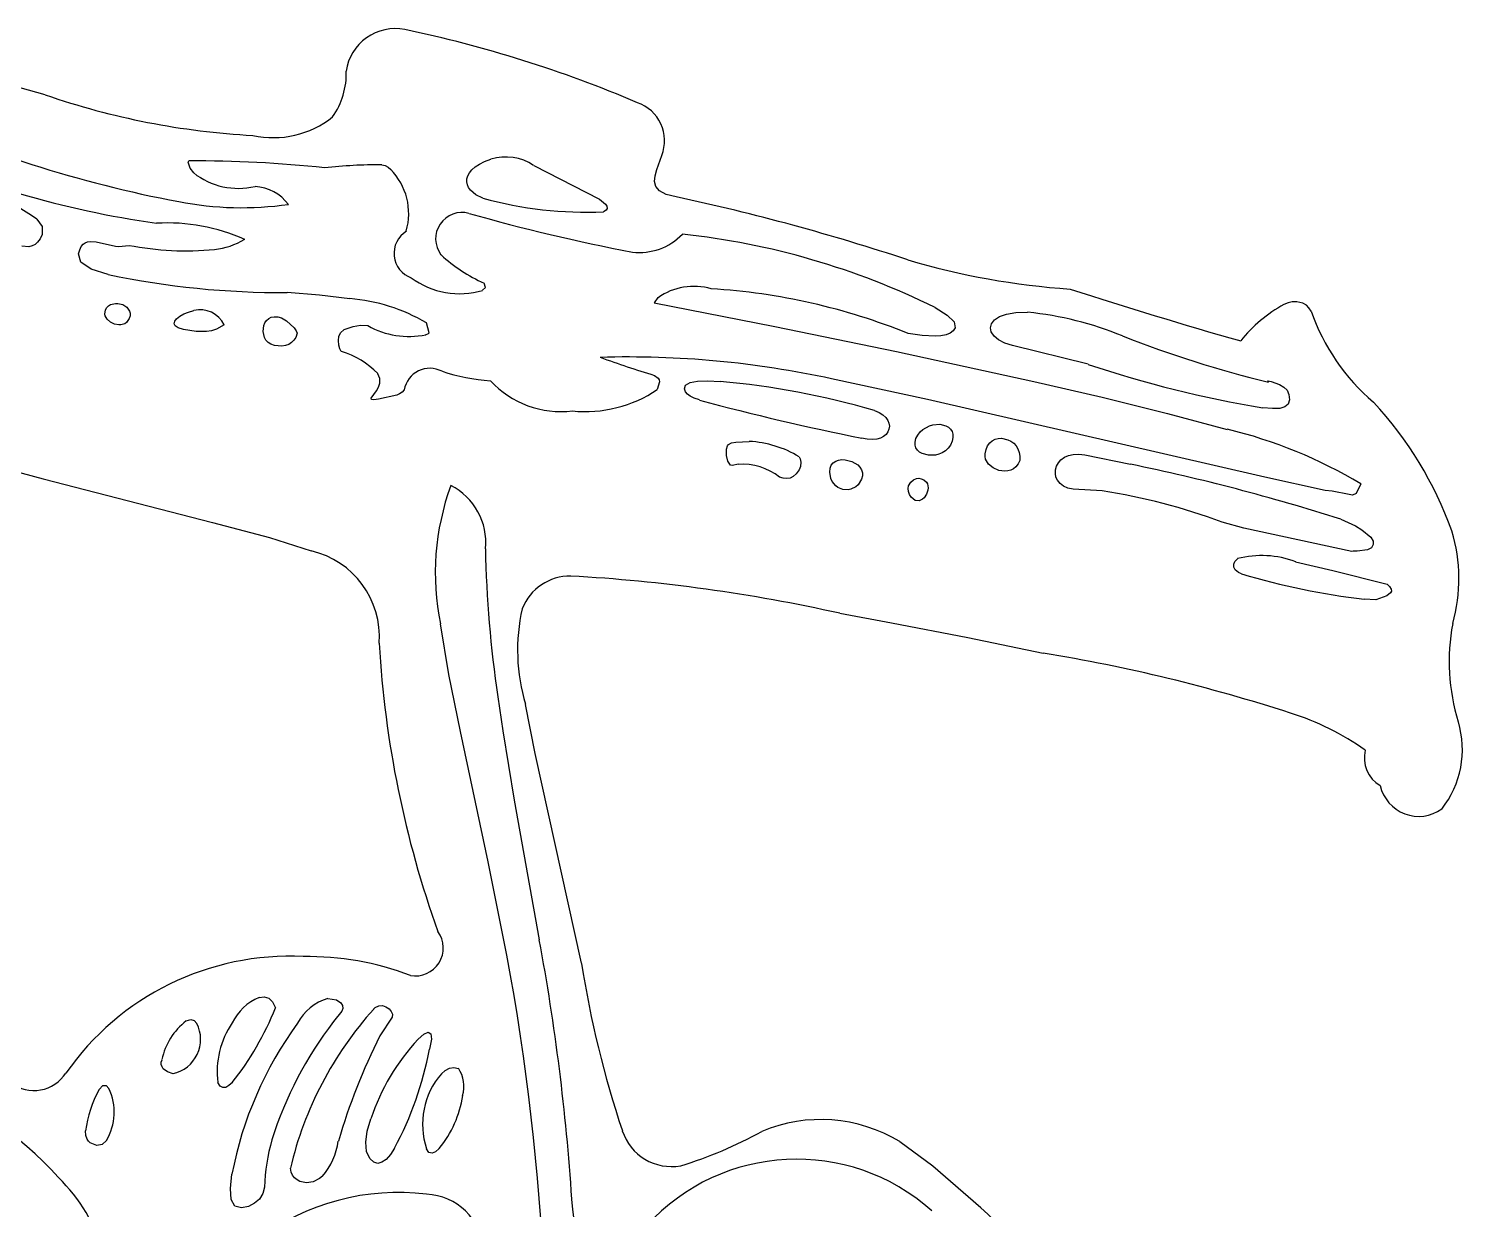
# Model space of a CAD drawing. Extents: x 0.98 to 3.75, y 0.23 to 4.49.
# Drawn here: x 1.986 to 3.196, y 3.386 to 4.382 of the extents above; entities that cross this region are included whole.
import ezdxf

# ---------------------------------------------------------------- set-up
doc = ezdxf.new("R2010")
doc.units = 0
doc.header["$MEASUREMENT"] = 0
doc.layers.add('Arc', color=6, linetype='CONTINUOUS')
doc.layers.add('Line', color=1, linetype='CONTINUOUS')

msp = doc.modelspace()

# ---------------------------------------------------------------- linework, layer by layer
at = {"layer": 'Arc', "color": 0, "true_color": 0x000000}
for centre, radius, start, end in [((2.2953, 4.3404), 0.0418, 78.9672, 171.7593), ((2.0841, 3.3402), 1.0641, 66.9997, 78.1108), ((2.1905, 4.3443), 0.0635, -35.1717, 1.8817), ((2.2092, 4.9327), 0.6415, -109.0547, -93.0404), ((2.304, 5.2512), 1.0329, -114.8843, -100.6799), ((2.4889, 4.2877), 0.0338, -21.7071, 71.0989), ((2.1925, 4.3703), 0.0801, -102.4982, -51.3899), ((2.3885, 4.2311), 0.0428, 56.4143, 106.78), ((2.1272, 3.2673), 1.0033, 83.7854, 90.3463), ((2.2821, 3.8389), 0.4284, 89.745, 96.2046), ((2.2534, 4.2261), 0.0533, -16.0686, 44.322), ((1.9045, 4.0991), 0.1507, 54.198, 86.7073), ((2.1629, 4.3085), 0.0611, -128.1644, -76.7155), ((2.1747, 4.2112), 0.0379, 36.6273, 86.5679), ((2.2096, 5.0324), 0.8226, -106.3655, -98.0926), ((2.4561, 4.5509), 0.3236, -105.566, -87.3386), ((2.1438, 2.4254), 1.856, 71.6457, 77.909), ((2.1658, 4.5082), 0.2771, -101.0665, -81.8424), ((2.3517, 4.2048), 0.0223, 74.7025, -142.7588), ((2.7991, 5.7824), 1.6175, -105.8382, -100.8165), ((2.1032, 4.0587), 0.1595, 65.9401, 93.3943), ((2.1359, 4.2585), 0.063, -83.8469, -59.1058), ((2.3162, 4.1926), 0.0219, 121.6462, -109.485), ((2.5017, 4.2431), 0.0498, -97.12, -43.5848), ((2.4706, 3.579), 0.6333, 63.7146, 83.9088), ((2.119, 4.4518), 0.2571, -100.8576, -84.7271), ((2.4253, 4.2912), 0.1354, -132.4219, -113.9412), ((2.909, 4.8008), 0.6399, -106.4089, -93.9325), ((2.1996, 4.877), 0.7175, -101.7979, -89.6489), ((2.3496, 4.2271), 0.0686, -126.4632, -73.481), ((2.5475, 4.1118), 0.0529, 73.9422, 124.9667), ((2.2452, 4.0046), 0.1502, 59.4067, 85.5349), ((2.5298, 3.6344), 0.5292, 67.9522, 86.496), ((4.2795, 8.5575), 4.6171, -107.8385, -105.9705), ((2.1308, 4.1228), 0.0221, 25.3235, 104.5226), ((2.8005, 3.8569), 0.2874, 67.7156, 84.2528), ((3.1049, 4.0422), 0.1225, 118.9254, 141.4169), ((3.237, 4.2027), 0.1784, -160.7513, -130.4211), ((2.3067, 4.1921), 0.0697, -119.7374, -78.1067), ((3.2616, 5.0202), 0.964, -111.4284, -103.7398), ((2.2293, 4.041), 0.0717, 44.2713, 73.3666), ((2.4921, 3.2986), 0.8065, 77.7165, 91.683), ((2.7687, 4.926), 0.8743, -110.086, -106.9285), ((2.3245, 4.0737), 0.0219, 61.8129, 170.1887), ((2.3898, 4.2646), 0.1802, -107.7624, -94.5125), ((3.1858, 5.0147), 0.9655, -108.4504, -99.422), ((2.4353, 4.1405), 0.0815, -137.03, -83.2209), ((2.5108, 3.4122), 0.6748, 73.728, 84.9962), ((2.4555, 4.1685), 0.1095, -95.5731, -56.1007), ((3.0998, 6.0932), 2.0972, -105.1355, -101.2922), ((2.8898, 3.8519), 0.316, 19.6748, 42.8755), ((2.9067, 3.6602), 0.3945, 58.8962, 76.6738), ((2.5891, 3.9422), 0.0918, 59.0285, 86.8494), ((2.589, 3.9663), 0.0483, 50.416, 94.9895), ((2.5566, 2.2769), 1.7745, 72.3838, 78.3084), ((2.5442, 3.9226), 0.2151, 159.888, -168.5321), ((2.3179, 3.9485), 0.0539, -5.5677, 63.0984), ((2.811, 3.4728), 0.5256, 69.6733, 81.1018), ((3.0544, 3.9177), 0.139, -15.724, 16.9519), ((2.2072, 3.8687), 0.0748, -4.0011, 76.7088), ((3.3332, 3.961), 0.9619, -178.9445, -171.4642), ((3.027, 3.856), 0.0815, 69.4707, 104.5058), ((3.1847, 4.5032), 0.6068, -106.7386, -96.7451), ((2.443, 3.8767), 0.0435, 89.2205, 158.5325), ((2.3631, 2.503), 1.4195, 77.4874, 86.7509), ((2.5567, 3.8577), 0.1581, 167.2368, -163.1773), ((3.3604, 3.8482), 0.1752, 169.5205, -163.04), ((3.1453, 3.9126), 0.8649, -176.7429, -160.2365), ((2.6129, 2.4525), 1.4213, 72.0388, 80.7054), ((2.9848, 3.592), 0.2227, 54.4549, 72.6373), ((3.1148, 3.7738), 0.0815, -38.0448, 16.598), ((3.1407, 3.7668), 0.0272, 166.564, -120.3713), ((3.1595, 3.7508), 0.0334, -167.0396, -54.4998), ((2.3123, 3.6063), 0.0236, -100.2828, 35.9434), ((0.4367, 3.2349), 1.9867, -4.8329, 11.0905), ((0.5812, 3.2714), 1.8673, 3.7762, 10.5502), ((2.2062, 3.369), 0.2303, 87.1362, 145.1425), ((2.2205, 3.3512), 0.2479, 69.3139, 90.6567), ((3.313, 3.7282), 0.8709, -171.0909, -161.5095), ((2.1961, 3.525), 0.0424, 111.6083, 154.9038), ((2.2505, 3.5226), 0.0428, 106.3155, 151.962), ((1.9624, 3.6477), 0.2493, -38.4234, -21.6217), ((2.5054, 3.3496), 0.3069, 138.0556, 166.6707), ((2.1524, 3.5009), 0.0552, 127.3988, 168.3534), ((2.1014, 3.5292), 0.0296, -77.5767, 26.8301), ((2.2174, 3.5021), 0.0724, 145.5431, -172.5414), ((2.4688, 3.3558), 0.317, 143.8637, 169.1774), ((2.4988, 3.3475), 0.3225, 142.4344, 162.5065), ((2.7586, 3.2928), 0.533, 153.3137, 163.602), ((2.449, 3.404), 0.1837, 136.9666, 161.5982), ((2.0352, 3.5761), 0.2943, -28.1309, -10.8189), ((1.816, 3.2407), 0.2599, 41.3916, 106.1691), ((1.9902, 3.5181), 0.0321, -126.7174, -32.9204), ((2.3837, 3.4575), 0.0653, 139.2077, -161.5477), ((2.3256, 3.4895), 0.0277, -16.2745, 33.4249), ((2.1321, 3.4389), 0.0991, 151.1198, 172.3885), ((2.0114, 3.4677), 0.0467, -30.7187, 25.4096), ((2.2624, 3.4948), 0.0908, -39.4546, -8.294), ((2.5287, 3.4656), 0.0438, -161.9998, -79.8876), ((2.4323, 3.7629), 0.356, -72.9959, -61.0283), ((2.6545, 3.3327), 0.1288, 58.7724, 112.7305), ((2.3436, 3.4005), 0.1586, 163.9087, 178.5815), ((2.192, 3.4505), 0.0557, -41.3338, -7.413), ((2.6343, 3.2568), 0.1712, 48.262, 137.582), ((1.9155, 3.3128), 0.138, 14.8799, 46.2233), ((2.2975, 3.2037), 0.1962, 82.9261, 126.8856), ((2.3202, 3.3491), 0.0493, 2.9544, 88.3163), ((0.9555, 3.2188), 1.4992, -3.9927, 6.725), ((2.7103, 3.2935), 0.1227, -8.6075, 49.661)]:
    msp.add_arc(centre, radius, start, end, dxfattribs=at)
at = {"layer": 'Line', "color": 0, "true_color": 0x000000}
for p, q in [((1.9997, 4.3263), (1.9399, 4.3431)), ((2.5161, 4.2634), (2.5203, 4.2752)), ((2.1204, 4.2696), (2.1211, 4.2706)), ((2.1221, 4.2645), (2.1204, 4.2696)), ((2.1252, 4.2605), (2.1221, 4.2645)), ((2.284, 4.2672), (2.2868, 4.2667)), ((2.2868, 4.2667), (2.2893, 4.2654)), ((2.2893, 4.2654), (2.2916, 4.2633)), ((2.3579, 4.2606), (2.3599, 4.2631)), ((2.3599, 4.2631), (2.3628, 4.2656)), ((2.3628, 4.2656), (2.3664, 4.2679)), ((2.3664, 4.2679), (2.3708, 4.2701)), ((2.3708, 4.2701), (2.3761, 4.2721)), ((2.4122, 4.2668), (2.4678, 4.2382)), ((2.5147, 4.258), (2.5161, 4.2634)), ((2.3558, 4.2555), (2.3565, 4.258)), ((2.3558, 4.2529), (2.3558, 4.2555)), ((2.3563, 4.2504), (2.3558, 4.2529)), ((2.3573, 4.2481), (2.3563, 4.2504)), ((2.3565, 4.258), (2.3579, 4.2606)), ((2.5143, 4.2532), (2.5147, 4.258)), ((2.5154, 4.2489), (2.5143, 4.2532)), ((2.5185, 4.2452), (2.5154, 4.2489)), ((2.3589, 4.2458), (2.3573, 4.2481)), ((2.3633, 4.242), (2.3589, 4.2458)), ((2.3693, 4.2391), (2.3633, 4.242)), ((2.4678, 4.2382), (2.4728, 4.2342)), ((2.5241, 4.2423), (2.5185, 4.2452)), ((2.5326, 4.2402), (2.5241, 4.2423)), ((2.4733, 4.2289), (2.4711, 4.2276)), ((2.4728, 4.2342), (2.474, 4.2323)), ((2.4742, 4.2305), (2.4733, 4.2289)), ((2.474, 4.2323), (2.4742, 4.2305)), ((1.9927, 4.2213), (1.9971, 4.2151)), ((1.9971, 4.2151), (1.9971, 4.2084)), ((1.9934, 4.2019), (1.9912, 4.2)), ((1.9954, 4.2047), (1.9934, 4.2019)), ((1.9971, 4.2084), (1.9954, 4.2047)), ((2.0317, 4.2002), (2.0335, 4.2015)), ((2.0335, 4.2015), (2.0355, 4.2023)), ((2.0355, 4.2023), (2.0378, 4.2026)), ((2.0378, 4.2026), (2.0428, 4.2022)), ((2.0428, 4.2022), (2.0591, 4.1985)), ((1.986, 4.1982), (1.98, 4.1987)), ((1.9887, 4.1988), (1.986, 4.1982)), ((1.9912, 4.2), (1.9887, 4.1988)), ((2.0279, 4.1922), (2.0289, 4.1956)), ((2.03, 4.1851), (2.0279, 4.1922)), ((2.0289, 4.1956), (2.0301, 4.1983)), ((2.0301, 4.1983), (2.0317, 4.2002)), ((2.0591, 4.1985), (2.0617, 4.1983)), ((2.0617, 4.1983), (2.0706, 4.1993)), ((2.0386, 4.1793), (2.03, 4.1851)), ((2.0529, 4.1747), (2.0386, 4.1793)), ((2.3714, 4.1638), (2.3704, 4.1674)), ((2.2314, 4.1572), (2.204, 4.1595)), ((2.2569, 4.1543), (2.2314, 4.1572)), ((2.3691, 4.1614), (2.3714, 4.1638)), ((2.5171, 4.1552), (2.5138, 4.1507)), ((2.0501, 4.1411), (2.0508, 4.1449)), ((2.0505, 4.1397), (2.0501, 4.1411)), ((2.0508, 4.1449), (2.0519, 4.1468)), ((2.0519, 4.1468), (2.0533, 4.1482)), ((2.0533, 4.1482), (2.055, 4.1493)), ((2.055, 4.1493), (2.059, 4.1503)), ((2.059, 4.1503), (2.0611, 4.1503)), ((2.0611, 4.1503), (2.0653, 4.1493)), ((2.0653, 4.1493), (2.0688, 4.1471)), ((2.0688, 4.1471), (2.071, 4.1439)), ((2.0715, 4.1398), (2.0708, 4.1375)), ((2.071, 4.1439), (2.0715, 4.142)), ((2.0715, 4.142), (2.0715, 4.1398)), ((2.1134, 4.1395), (2.1168, 4.1414)), ((2.1168, 4.1414), (2.1208, 4.143)), ((2.1208, 4.143), (2.1252, 4.1442)), ((2.5138, 4.1507), (2.6157, 4.1308)), ((2.7511, 4.1468), (2.7613, 4.1405)), ((2.7613, 4.1405), (2.7673, 4.1348)), ((2.8055, 4.1392), (2.8115, 4.1413)), ((2.8115, 4.1413), (2.8194, 4.1426)), ((2.8194, 4.1426), (2.8292, 4.1429)), ((3.0491, 4.1508), (3.0456, 4.1494)), ((3.0527, 4.1516), (3.0491, 4.1508)), ((3.0566, 4.1517), (3.0527, 4.1516)), ((3.0617, 4.1505), (3.0566, 4.1517)), ((3.0646, 4.1489), (3.0617, 4.1505)), ((3.0668, 4.1466), (3.0646, 4.1489)), ((3.0686, 4.1439), (3.0668, 4.1466)), ((2.0522, 4.1369), (2.0505, 4.1397)), ((2.0549, 4.1346), (2.0522, 4.1369)), ((2.0583, 4.1329), (2.0549, 4.1346)), ((2.0619, 4.1321), (2.0583, 4.1329)), ((2.0637, 4.1321), (2.0619, 4.1321)), ((2.067, 4.1331), (2.0637, 4.1321)), ((2.0685, 4.1341), (2.067, 4.1331)), ((2.0708, 4.1375), (2.0685, 4.1341)), ((2.1086, 4.1332), (2.1091, 4.1353)), ((2.1096, 4.1313), (2.1086, 4.1332)), ((2.1091, 4.1353), (2.1107, 4.1374)), ((2.1121, 4.1296), (2.1096, 4.1313)), ((2.1107, 4.1374), (2.1134, 4.1395)), ((2.1165, 4.1283), (2.1121, 4.1296)), ((2.1273, 4.1265), (2.1165, 4.1283)), ((2.1445, 4.1287), (2.1403, 4.1273)), ((2.1508, 4.1322), (2.1445, 4.1287)), ((2.1837, 4.1265), (2.1843, 4.1316)), ((2.1843, 4.1316), (2.1853, 4.1339)), ((2.1853, 4.1339), (2.1867, 4.1359)), ((2.1867, 4.1359), (2.1885, 4.1375)), ((2.1885, 4.1375), (2.1907, 4.1386)), ((2.1907, 4.1386), (2.1932, 4.1391)), ((2.1932, 4.1391), (2.1961, 4.1389)), ((2.1961, 4.1389), (2.1993, 4.138)), ((2.1993, 4.138), (2.2034, 4.1356)), ((2.2034, 4.1356), (2.2099, 4.1298)), ((2.2099, 4.1298), (2.2117, 4.1273)), ((2.249, 4.1255), (2.2523, 4.1283)), ((2.2523, 4.1283), (2.2598, 4.1309)), ((2.2598, 4.1309), (2.2661, 4.1319)), ((2.2661, 4.1319), (2.2721, 4.1316)), ((2.3239, 4.1255), (2.3217, 4.1339)), ((2.6157, 4.1308), (2.7186, 4.1098)), ((2.7682, 4.1297), (2.7665, 4.1271)), ((2.7673, 4.1348), (2.7682, 4.1297)), ((2.7979, 4.1298), (2.7987, 4.1332)), ((2.7986, 4.1262), (2.7979, 4.1298)), ((2.7987, 4.1332), (2.8013, 4.1365)), ((2.8013, 4.1365), (2.8055, 4.1392)), ((2.136, 4.1265), (2.1273, 4.1265)), ((2.1403, 4.1273), (2.136, 4.1265)), ((2.1849, 4.1215), (2.1837, 4.1265)), ((2.1862, 4.1192), (2.1849, 4.1215)), ((2.188, 4.1173), (2.1862, 4.1192)), ((2.1904, 4.1158), (2.188, 4.1173)), ((2.1933, 4.1148), (2.1904, 4.1158)), ((2.2054, 4.1157), (2.2027, 4.1148)), ((2.2078, 4.1172), (2.2054, 4.1157)), ((2.2098, 4.1192), (2.2078, 4.1172)), ((2.2113, 4.1216), (2.2098, 4.1192)), ((2.2125, 4.1251), (2.2113, 4.1216)), ((2.2117, 4.1273), (2.2125, 4.1251)), ((2.2473, 4.1191), (2.2476, 4.1225)), ((2.2478, 4.115), (2.2473, 4.1191)), ((2.2476, 4.1225), (2.249, 4.1255)), ((2.321, 4.1239), (2.3233, 4.1248)), ((2.3233, 4.1248), (2.3239, 4.1255)), ((2.7403, 4.1232), (2.7284, 4.1249)), ((2.7513, 4.1226), (2.7403, 4.1232)), ((2.7561, 4.123), (2.7513, 4.1226)), ((2.7604, 4.1238), (2.7561, 4.123)), ((2.7639, 4.1251), (2.7604, 4.1238)), ((2.7665, 4.1271), (2.7639, 4.1251)), ((2.8009, 4.1227), (2.7986, 4.1262)), ((2.8047, 4.1195), (2.8009, 4.1227)), ((2.8099, 4.1168), (2.8047, 4.1195)), ((2.8164, 4.1147), (2.8099, 4.1168)), ((2.1997, 4.1143), (2.1933, 4.1148)), ((2.2027, 4.1148), (2.1997, 4.1143)), ((2.2486, 4.1119), (2.2478, 4.115)), ((2.2498, 4.1097), (2.2486, 4.1119)), ((2.7186, 4.1098), (2.8345, 4.0845)), ((2.8803, 4.0989), (2.8164, 4.1147)), ((2.2794, 4.0765), (2.2811, 4.0796)), ((2.2822, 4.0869), (2.2806, 4.091)), ((2.2811, 4.0796), (2.2822, 4.0831)), ((2.2822, 4.0831), (2.2822, 4.0869)), ((2.5141, 4.0895), (2.5174, 4.0873)), ((2.5184, 4.084), (2.5166, 4.0777)), ((2.5174, 4.0873), (2.5182, 4.0858)), ((2.5182, 4.0858), (2.5184, 4.084)), ((2.5396, 4.0781), (2.5404, 4.0814)), ((2.5404, 4.0814), (2.5442, 4.0836)), ((2.5442, 4.0836), (2.5506, 4.0848)), ((2.5506, 4.0848), (2.5592, 4.085)), ((2.5592, 4.085), (2.5697, 4.0845)), ((2.7448, 4.0693), (2.6637, 4.0867)), ((2.8345, 4.0845), (2.8923, 4.0711)), ((3.0327, 4.0838), (3.032, 4.0849)), ((3.032, 4.0849), (3.0348, 4.0843)), ((3.0348, 4.0843), (3.0419, 4.0819)), ((3.0419, 4.0819), (3.0456, 4.0797)), ((3.0456, 4.0797), (3.0484, 4.077)), ((2.2751, 4.0702), (2.2794, 4.0765)), ((2.2753, 4.0693), (2.2751, 4.0702)), ((2.2772, 4.069), (2.2753, 4.0693)), ((2.2811, 4.0695), (2.2772, 4.069)), ((2.2967, 4.073), (2.2811, 4.0695)), ((2.299, 4.0739), (2.2967, 4.073)), ((2.3011, 4.0754), (2.299, 4.0739)), ((2.3029, 4.0774), (2.3011, 4.0754)), ((2.5404, 4.0758), (2.5396, 4.0781)), ((2.542, 4.0738), (2.5404, 4.0758)), ((2.5444, 4.072), (2.542, 4.0738)), ((2.5478, 4.0704), (2.5444, 4.072)), ((2.5522, 4.0688), (2.5478, 4.0704)), ((3.0294, 4.0037), (2.7448, 4.0693)), ((2.8923, 4.0711), (2.9474, 4.0575)), ((3.0484, 4.077), (3.0499, 4.0735)), ((3.0503, 4.0688), (3.0492, 4.0653)), ((3.0499, 4.0735), (3.0503, 4.0688)), ((2.6999, 4.06), (2.7038, 4.0583)), ((2.7038, 4.0583), (2.7069, 4.0563)), ((2.7069, 4.0563), (2.7094, 4.054)), ((2.9474, 4.0575), (2.9977, 4.044)), ((3.0359, 4.0615), (3.0278, 4.0623)), ((3.0421, 4.0617), (3.0359, 4.0615)), ((3.0465, 4.063), (3.0421, 4.0617)), ((3.0492, 4.0653), (3.0465, 4.063)), ((2.7094, 4.054), (2.7111, 4.0516)), ((2.7111, 4.0516), (2.7121, 4.0491)), ((2.7122, 4.0441), (2.7113, 4.0419)), ((2.7121, 4.0491), (2.7125, 4.0466)), ((2.7125, 4.0466), (2.7122, 4.0441)), ((2.7385, 4.0418), (2.7408, 4.0439)), ((2.7408, 4.0439), (2.7463, 4.0469)), ((2.7463, 4.0469), (2.7492, 4.0478)), ((2.7492, 4.0478), (2.755, 4.0483)), ((2.755, 4.0483), (2.7603, 4.0471)), ((2.7603, 4.0471), (2.7624, 4.0459)), ((2.7624, 4.0459), (2.7642, 4.0443)), ((2.7642, 4.0443), (2.7655, 4.0423)), ((2.5759, 4.0302), (2.5767, 4.0313)), ((2.5767, 4.0313), (2.5791, 4.0325)), ((2.5791, 4.0325), (2.5829, 4.0332)), ((2.5829, 4.0332), (2.5942, 4.0338)), ((2.6938, 4.0357), (2.6891, 4.0366)), ((2.6981, 4.0354), (2.6938, 4.0357)), ((2.7018, 4.0358), (2.6981, 4.0354)), ((2.705, 4.0367), (2.7018, 4.0358)), ((2.7077, 4.0381), (2.705, 4.0367)), ((2.7098, 4.0398), (2.7077, 4.0381)), ((2.7113, 4.0419), (2.7098, 4.0398)), ((2.7342, 4.0333), (2.735, 4.0362)), ((2.7342, 4.0308), (2.7342, 4.0333)), ((2.735, 4.0362), (2.7365, 4.0392)), ((2.7365, 4.0392), (2.7385, 4.0418)), ((2.7655, 4.034), (2.764, 4.0307)), ((2.7655, 4.0423), (2.7662, 4.0399)), ((2.7662, 4.0371), (2.7655, 4.034)), ((2.7662, 4.0399), (2.7662, 4.0371)), ((2.7955, 4.0301), (2.7973, 4.0326)), ((2.7973, 4.0326), (2.7994, 4.0344)), ((2.7994, 4.0344), (2.8018, 4.0356)), ((2.8018, 4.0356), (2.8045, 4.0363)), ((2.8045, 4.0363), (2.8072, 4.0365)), ((2.8072, 4.0365), (2.8126, 4.0353)), ((2.8126, 4.0353), (2.8152, 4.034)), ((2.8152, 4.034), (2.8175, 4.0323)), ((2.8175, 4.0323), (2.8195, 4.0301)), ((1.899, 4.0288), (1.998, 4.0022)), ((2.5749, 4.0273), (2.5759, 4.0302)), ((2.5749, 4.022), (2.5749, 4.0273)), ((2.5762, 4.0171), (2.5749, 4.022)), ((2.6364, 4.0208), (2.6373, 4.0192)), ((2.6373, 4.0192), (2.6377, 4.0162)), ((2.7349, 4.0285), (2.7342, 4.0308)), ((2.7362, 4.0265), (2.7349, 4.0285)), ((2.738, 4.0249), (2.7362, 4.0265)), ((2.7402, 4.0236), (2.738, 4.0249)), ((2.7455, 4.0221), (2.7402, 4.0236)), ((2.7514, 4.0222), (2.7455, 4.0221)), ((2.7543, 4.023), (2.7514, 4.0222)), ((2.7572, 4.0241), (2.7543, 4.023)), ((2.7598, 4.0258), (2.7572, 4.0241)), ((2.7621, 4.028), (2.7598, 4.0258)), ((2.764, 4.0307), (2.7621, 4.028)), ((2.7933, 4.0234), (2.7942, 4.0271)), ((2.7933, 4.021), (2.7933, 4.0234)), ((2.7938, 4.0188), (2.7933, 4.021)), ((2.7963, 4.0147), (2.7938, 4.0188)), ((2.7942, 4.0271), (2.7955, 4.0301)), ((2.8195, 4.0301), (2.8211, 4.0275)), ((2.8211, 4.0275), (2.8222, 4.0246)), ((2.8222, 4.0246), (2.8228, 4.0213)), ((2.8228, 4.0213), (2.8227, 4.0176)), ((2.8574, 4.0182), (2.8603, 4.0204)), ((2.8603, 4.0204), (2.8637, 4.022)), ((2.8637, 4.022), (2.8678, 4.0229)), ((2.8678, 4.0229), (2.8724, 4.0232)), ((2.8724, 4.0232), (2.8775, 4.0226)), ((2.8775, 4.0226), (2.9162, 4.0145)), ((2.5784, 4.0139), (2.5762, 4.0171)), ((2.5801, 4.0135), (2.5784, 4.0139)), ((2.5848, 4.0145), (2.5801, 4.0135)), ((2.6364, 4.0099), (2.6339, 4.0064)), ((2.6374, 4.0128), (2.6364, 4.0099)), ((2.6377, 4.0162), (2.6374, 4.0128)), ((2.6622, 4.0079), (2.6625, 4.0112)), ((2.6631, 4.0024), (2.6622, 4.0079)), ((2.6625, 4.0112), (2.6635, 4.0138)), ((2.6635, 4.0138), (2.6652, 4.0158)), ((2.6652, 4.0158), (2.6672, 4.0172)), ((2.6672, 4.0172), (2.6697, 4.0181)), ((2.6697, 4.0181), (2.6724, 4.0185)), ((2.6724, 4.0185), (2.6752, 4.0184)), ((2.6752, 4.0184), (2.6809, 4.0169)), ((2.6809, 4.0169), (2.6858, 4.014)), ((2.6858, 4.014), (2.6877, 4.012)), ((2.6877, 4.012), (2.6891, 4.0098)), ((2.6891, 4.0098), (2.6899, 4.0074)), ((2.6899, 4.0074), (2.6899, 4.0047)), ((2.8001, 4.0115), (2.7963, 4.0147)), ((2.8048, 4.0094), (2.8001, 4.0115)), ((2.81, 4.0087), (2.8048, 4.0094)), ((2.8125, 4.0089), (2.81, 4.0087)), ((2.815, 4.0096), (2.8125, 4.0089)), ((2.8173, 4.0108), (2.815, 4.0096)), ((2.8194, 4.0125), (2.8173, 4.0108)), ((2.8212, 4.0148), (2.8194, 4.0125)), ((2.8227, 4.0176), (2.8212, 4.0148)), ((2.8527, 4.0068), (2.8528, 4.0099)), ((2.8532, 4.0038), (2.8527, 4.0068)), ((2.8528, 4.0099), (2.8537, 4.0129)), ((2.8537, 4.0129), (2.8552, 4.0157)), ((2.8552, 4.0157), (2.8574, 4.0182)), ((1.998, 4.0022), (2.1409, 3.9655)), ((2.6229, 4.0027), (2.6198, 4.0036)), ((2.6259, 4.0024), (2.6229, 4.0027)), ((2.6287, 4.0029), (2.6259, 4.0024)), ((2.6314, 4.0041), (2.6287, 4.0029)), ((2.6339, 4.0064), (2.6314, 4.0041)), ((2.6641, 4.0001), (2.6631, 4.0024)), ((2.6672, 3.9964), (2.6641, 4.0001)), ((2.669, 3.995), (2.6672, 3.9964)), ((2.6732, 3.9933), (2.669, 3.995)), ((2.6842, 3.9955), (2.68, 3.9934)), ((2.6861, 3.9972), (2.6842, 3.9955)), ((2.6891, 4.0019), (2.6861, 3.9972)), ((2.6899, 4.0047), (2.6891, 4.0019)), ((2.7284, 3.9942), (2.7288, 3.9963)), ((2.7288, 3.9963), (2.7305, 3.9993)), ((2.7305, 3.9993), (2.7328, 4.0014)), ((2.7328, 4.0014), (2.7355, 4.0026)), ((2.7355, 4.0026), (2.7374, 4.0027)), ((2.7374, 4.0027), (2.7395, 4.0023)), ((2.7395, 4.0023), (2.7417, 4.0014)), ((2.7417, 4.0014), (2.7439, 3.9995)), ((2.7439, 3.9995), (2.7447, 3.998)), ((2.7447, 3.998), (2.7453, 3.9946)), ((2.7453, 3.9946), (2.7451, 3.9928)), ((2.8545, 4.001), (2.8532, 4.0038)), ((2.8566, 3.9984), (2.8545, 4.001)), ((2.8594, 3.9962), (2.8566, 3.9984)), ((2.8631, 3.9945), (2.8594, 3.9962)), ((2.8676, 3.9934), (2.8631, 3.9945)), ((3.0806, 3.9925), (3.0294, 4.0037)), ((3.1105, 3.9979), (3.1066, 3.9899)), ((2.6777, 3.993), (2.6732, 3.9933)), ((2.68, 3.9934), (2.6777, 3.993)), ((2.7287, 3.9916), (2.7284, 3.9942)), ((2.7295, 3.989), (2.7287, 3.9916)), ((2.7309, 3.9868), (2.7295, 3.989)), ((2.7344, 3.9841), (2.7309, 3.9868)), ((2.7377, 3.9836), (2.7344, 3.9841)), ((2.7406, 3.985), (2.7377, 3.9836)), ((2.7419, 3.9862), (2.7406, 3.985)), ((2.744, 3.9892), (2.7419, 3.9862)), ((2.7451, 3.9928), (2.744, 3.9892)), ((2.8923, 3.9921), (2.8676, 3.9934)), ((3.0864, 3.9919), (3.0806, 3.9925)), ((3.1007, 3.9889), (3.0864, 3.9919)), ((3.1036, 3.9885), (3.1007, 3.9889)), ((3.1066, 3.9899), (3.1036, 3.9885)), ((2.1409, 3.9655), (2.1891, 3.9526)), ((3.0119, 3.9606), (2.9936, 3.9657)), ((3.103, 3.941), (3.0119, 3.9606)), ((3.0936, 3.9681), (3.1061, 3.9627)), ((3.1061, 3.9627), (3.1113, 3.9592)), ((3.1113, 3.9592), (3.1189, 3.9529)), ((2.1891, 3.9526), (2.2244, 3.9415)), ((3.1189, 3.9529), (3.1209, 3.9497)), ((3.121, 3.9467), (3.1195, 3.944)), ((3.1209, 3.9497), (3.121, 3.9467)), ((3.0043, 3.9325), (3.0066, 3.9349)), ((3.1041, 3.9413), (3.103, 3.941)), ((3.1076, 3.9411), (3.1041, 3.9413)), ((3.1162, 3.9422), (3.1076, 3.9411)), ((3.1195, 3.944), (3.1162, 3.9422)), ((3.0034, 3.9301), (3.0043, 3.9325)), ((3.0034, 3.9277), (3.0034, 3.9301)), ((3.0044, 3.9255), (3.0034, 3.9277)), ((3.0073, 3.9231), (3.0044, 3.9255)), ((3.0099, 3.9221), (3.0073, 3.9231)), ((3.0555, 3.9323), (3.0868, 3.925)), ((3.0868, 3.925), (3.1328, 3.9133)), ((3.1328, 3.9133), (3.1348, 3.9114)), ((3.1348, 3.9114), (3.1362, 3.9092)), ((3.1233, 3.9), (3.1134, 3.9006)), ((3.1324, 3.9036), (3.1233, 3.9)), ((3.1357, 3.9059), (3.1324, 3.9036)), ((3.1364, 3.9074), (3.1357, 3.9059)), ((3.1362, 3.9092), (3.1364, 3.9074)), ((2.6706, 3.8888), (2.7142, 3.8808)), ((2.3407, 3.837), (2.3334, 3.8798)), ((2.7142, 3.8808), (2.7788, 3.8682)), ((2.7788, 3.8682), (2.8425, 3.8551)), ((2.3504, 3.7891), (2.3407, 3.837)), ((2.382, 3.8182), (2.3862, 3.7897)), ((2.4136, 3.7704), (2.4053, 3.8119)), ((2.3739, 3.6789), (2.3504, 3.7891)), ((2.3862, 3.7897), (2.3958, 3.7311)), ((2.4526, 3.5934), (2.4136, 3.7704)), ((2.3958, 3.7311), (2.4169, 3.6133)), ((2.3862, 3.617), (2.3739, 3.6789)), ((2.1805, 3.5644), (2.1847, 3.565)), ((2.1847, 3.565), (2.1885, 3.5639)), ((2.1885, 3.5639), (2.1917, 3.5609)), ((2.1917, 3.5609), (2.1942, 3.5558)), ((2.2385, 3.5637), (2.2458, 3.5625)), ((2.2458, 3.5625), (2.2493, 3.5601)), ((2.2493, 3.5601), (2.2509, 3.5577)), ((2.2502, 3.5529), (2.2431, 3.5441)), ((2.2511, 3.5553), (2.2502, 3.5529)), ((2.2509, 3.5577), (2.2511, 3.5553)), ((2.2771, 3.5547), (2.2785, 3.5561)), ((2.2785, 3.5561), (2.2815, 3.5575)), ((2.2815, 3.5575), (2.2846, 3.5577)), ((2.2928, 3.548), (2.2823, 3.5322)), ((2.2846, 3.5577), (2.2875, 3.5567)), ((2.2875, 3.5567), (2.2901, 3.555)), ((2.2901, 3.555), (2.2919, 3.5528)), ((2.2919, 3.5528), (2.2929, 3.5504)), ((2.2929, 3.5504), (2.2928, 3.548)), ((2.1189, 3.5447), (2.1226, 3.5459)), ((2.1226, 3.5459), (2.1256, 3.5451)), ((2.1256, 3.5451), (2.1279, 3.5426)), ((2.3195, 3.5335), (2.3232, 3.5352)), ((2.3232, 3.5352), (2.3254, 3.5339)), ((2.3147, 3.5293), (2.3195, 3.5335)), ((2.3259, 3.5292), (2.3243, 3.5209)), ((2.3254, 3.5339), (2.3259, 3.5292)), ((2.0978, 3.5099), (2.0984, 3.512)), ((2.0978, 3.5079), (2.0978, 3.5099)), ((2.0984, 3.5061), (2.0978, 3.5079)), ((2.0994, 3.5044), (2.0984, 3.5061)), ((2.1029, 3.5017), (2.0994, 3.5044)), ((2.1078, 3.5002), (2.1029, 3.5017)), ((2.3343, 3.5001), (2.3375, 3.503)), ((2.3375, 3.503), (2.3411, 3.5048)), ((2.3411, 3.5048), (2.3448, 3.5054)), ((2.3448, 3.5054), (2.3488, 3.5047)), ((2.0453, 3.4868), (2.0485, 3.4901)), ((2.0485, 3.4901), (2.0513, 3.4902)), ((2.0513, 3.4902), (2.0536, 3.4877)), ((2.1476, 3.4898), (2.1456, 3.4927)), ((2.1498, 3.4885), (2.1476, 3.4898)), ((2.1522, 3.4886), (2.1498, 3.4885)), ((2.1549, 3.4901), (2.1522, 3.4886)), ((2.1578, 3.4928), (2.1549, 3.4901)), ((2.2717, 3.4517), (2.2747, 3.462)), ((2.0341, 3.4479), (2.0339, 3.4521)), ((2.2704, 3.4424), (2.2717, 3.4517)), ((2.0352, 3.445), (2.0341, 3.4479)), ((2.0364, 3.4431), (2.0352, 3.445)), ((2.0377, 3.4418), (2.0364, 3.4431)), ((2.0434, 3.4397), (2.0377, 3.4418)), ((2.048, 3.4405), (2.0434, 3.4397)), ((2.0515, 3.4438), (2.048, 3.4405)), ((2.271, 3.4345), (2.2704, 3.4424)), ((2.7492, 3.422), (2.7213, 3.4428)), ((2.2738, 3.4285), (2.271, 3.4345)), ((2.2772, 3.4255), (2.2738, 3.4285)), ((2.2877, 3.4279), (2.2841, 3.4254)), ((2.2912, 3.432), (2.2877, 3.4279)), ((2.2948, 3.4373), (2.2912, 3.432)), ((2.3238, 3.4338), (2.3218, 3.4368)), ((2.3264, 3.433), (2.3238, 3.4338)), ((2.3293, 3.4342), (2.3264, 3.433)), ((2.3325, 3.4371), (2.3293, 3.4342)), ((2.1561, 3.4032), (2.1574, 3.4153)), ((2.2074, 3.4172), (2.2068, 3.4204)), ((2.2086, 3.4145), (2.2074, 3.4172)), ((2.2103, 3.4122), (2.2086, 3.4145)), ((2.2338, 3.4137), (2.2314, 3.4117)), ((2.2806, 3.4245), (2.2772, 3.4255)), ((2.2841, 3.4254), (2.2806, 3.4245)), ((2.7898, 3.3871), (2.7492, 3.422)), ((2.1568, 3.394), (2.1561, 3.4032)), ((2.185, 3.4044), (2.1835, 3.399)), ((2.2124, 3.4105), (2.2103, 3.4122)), ((2.2148, 3.4093), (2.2124, 3.4105)), ((2.2203, 3.4082), (2.2148, 3.4093)), ((2.226, 3.409), (2.2203, 3.4082)), ((2.2314, 3.4117), (2.226, 3.409)), ((2.1599, 3.3884), (2.1568, 3.394)), ((2.1765, 3.3908), (2.1714, 3.3882)), ((2.1806, 3.3944), (2.1765, 3.3908)), ((2.1835, 3.399), (2.1806, 3.3944)), ((2.1654, 3.3869), (2.1599, 3.3884)), ((2.1714, 3.3882), (2.1654, 3.3869))]:
    msp.add_line(p, q, dxfattribs=at)

doc.saveas('drawing.dxf')
